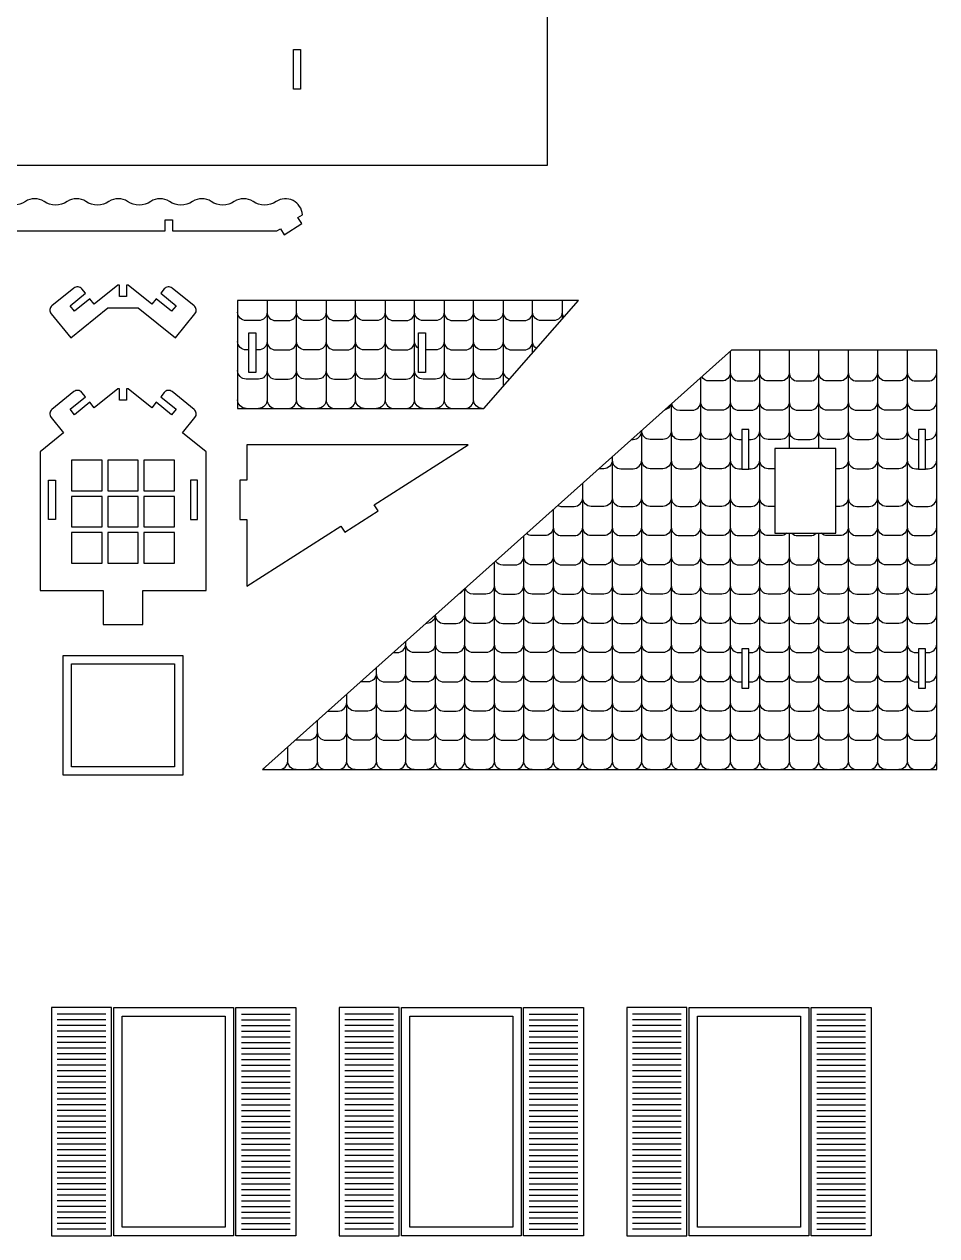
# Model space of a CAD drawing. Extents: x 9591 to 9820, y 1050 to 1177.
# Drawn here: x 9730.13 to 9762.41, y 1051.88 to 1094.77 of the extents above; entities that cross this region are included whole.
import ezdxf

# ---------------------------------------------------------------- set-up
doc = ezdxf.new("R2010")
doc.units = 0
doc.header["$MEASUREMENT"] = 0
doc.layers.add('LAYER_1', color=18, linetype='CONTINUOUS')

msp = doc.modelspace()

# ---------------------------------------------------------------- linework, layer by layer
at = {"layer": 'LAYER_1'}
for points in [[(9748.628, 1089.77), (9719.231, 1089.77), (9719.231, 1097.025), (9748.628, 1097.025)], [(9739.654, 1093.87), (9739.904, 1093.87), (9739.904, 1092.47), (9739.654, 1092.47)], [(9746.394, 1081.171), (9749.739, 1084.99), (9737.682, 1084.99), (9737.682, 1081.171)], [(9738.082, 1083.843), (9738.332, 1083.843), (9738.332, 1082.443), (9738.082, 1082.443)], [(9744.082, 1083.843), (9744.332, 1083.843), (9744.332, 1082.443), (9744.082, 1082.443)], [(9762.414, 1068.384), (9762.414, 1083.233), (9755.159, 1083.233), (9738.563, 1068.384)], [(9755.764, 1079.023), (9755.764, 1080.423), (9755.514, 1080.423), (9755.514, 1079.023)], [(9762.014, 1079.023), (9762.014, 1080.423), (9761.764, 1080.423), (9761.764, 1079.023)], [(9737.758, 1077.233), (9738.008, 1077.233), (9738.008, 1074.88), (9741.335, 1077.002), (9741.469, 1076.791), (9742.65, 1077.544), (9742.515, 1077.754), (9745.842, 1079.876), (9738.008, 1079.876), (9738.008, 1078.633), (9737.758, 1078.633)], [(9758.848, 1079.746), (9756.681, 1079.746), (9756.681, 1076.751), (9758.848, 1076.751)], [(9731.809, 1078.253), (9732.889, 1078.253), (9732.889, 1079.333), (9731.809, 1079.333)], [(9733.089, 1078.253), (9734.169, 1078.253), (9734.169, 1079.333), (9733.089, 1079.333)], [(9734.369, 1078.253), (9735.449, 1078.253), (9735.449, 1079.333), (9734.369, 1079.333)], [(9730.992, 1078.633), (9731.242, 1078.633), (9731.242, 1077.233), (9730.992, 1077.233)], [(9736.267, 1078.633), (9736.017, 1078.633), (9736.017, 1077.233), (9736.267, 1077.233)], [(9731.809, 1076.973), (9732.889, 1076.973), (9732.889, 1078.053), (9731.809, 1078.053)], [(9733.089, 1076.973), (9734.169, 1076.973), (9734.169, 1078.053), (9733.089, 1078.053)], [(9734.369, 1076.973), (9735.449, 1076.973), (9735.449, 1078.053), (9734.369, 1078.053)], [(9731.809, 1075.693), (9732.889, 1075.693), (9732.889, 1076.773), (9731.809, 1076.773)], [(9733.089, 1075.693), (9734.169, 1075.693), (9734.169, 1076.773), (9733.089, 1076.773)], [(9734.369, 1075.693), (9735.449, 1075.693), (9735.449, 1076.773), (9734.369, 1076.773)], [(9731.509, 1072.422), (9735.749, 1072.422), (9735.749, 1068.182), (9731.509, 1068.182)], [(9755.764, 1072.66), (9755.514, 1072.66), (9755.514, 1071.26), (9755.764, 1071.26)], [(9762.014, 1072.66), (9761.764, 1072.66), (9761.764, 1071.26), (9762.014, 1071.26)], [(9731.809, 1072.122), (9735.449, 1072.122), (9735.449, 1068.482), (9731.809, 1068.482)], [(9733.222, 1059.959), (9731.102, 1059.959), (9731.102, 1051.879), (9733.222, 1051.879)], [(9737.542, 1059.959), (9737.542, 1051.879), (9733.302, 1051.879), (9733.302, 1059.959)], [(9737.622, 1059.959), (9739.742, 1059.959), (9739.742, 1051.879), (9737.622, 1051.879)], [(9743.397, 1059.959), (9741.277, 1059.959), (9741.277, 1051.879), (9743.397, 1051.879)], [(9747.717, 1059.959), (9747.717, 1051.879), (9743.477, 1051.879), (9743.477, 1059.959)], [(9747.797, 1059.959), (9749.917, 1059.959), (9749.917, 1051.879), (9747.797, 1051.879)], [(9753.572, 1059.959), (9751.452, 1059.959), (9751.452, 1051.879), (9753.572, 1051.879)], [(9757.892, 1059.959), (9757.892, 1051.879), (9753.652, 1051.879), (9753.652, 1059.959)], [(9757.972, 1059.959), (9760.092, 1059.959), (9760.092, 1051.879), (9757.972, 1051.879)], [(9733.602, 1059.659), (9737.242, 1059.659), (9737.242, 1052.179), (9733.602, 1052.179)], [(9743.777, 1059.659), (9747.417, 1059.659), (9747.417, 1052.179), (9743.777, 1052.179)], [(9753.952, 1059.659), (9757.592, 1059.659), (9757.592, 1052.179), (9753.952, 1052.179)]]:
    msp.add_lwpolyline(points, close=True, dxfattribs=at)
for points in [[(9729.374, 1087.449), (9735.124, 1087.449), (9735.124, 1087.849), (9735.374, 1087.849), (9735.374, 1087.449), (9739.072, 1087.449), (9739.199, 1087.53), (9739.333, 1087.319), (9739.953, 1087.714), (9739.818, 1087.925), (9739.973, 1088.024, 0.579603), (9739.043, 1088.492, -0.300981), (9738.227, 1088.492, 0.300981), (9737.565, 1088.492, -0.300981), (9736.749, 1088.492, 0.300981), (9736.086, 1088.492, -0.300981), (9735.27, 1088.492, 0.300981), (9734.608, 1088.492, -0.300981), (9733.792, 1088.492, 0.300981), (9733.13, 1088.492, -0.300981), (9732.314, 1088.492, 0.300981), (9731.651, 1088.492, -0.300981), (9730.835, 1088.492, 0.300981), (9730.173, 1088.492, -0.300981), (9729.357, 1088.492, 0.236244)], [(9738.726, 1084.99), (9738.726, 1081.471, -0.414214), (9738.426, 1081.171)], [(9739.47, 1081.171, 0.414214), (9739.77, 1081.471), (9739.77, 1084.99)], [(9740.813, 1084.99), (9740.813, 1081.471, 0.414214), (9741.113, 1081.171)], [(9741.557, 1081.171, 0.414214), (9741.857, 1081.471), (9741.857, 1084.99)], [(9742.9, 1084.99), (9742.9, 1081.471, 0.414214), (9743.2, 1081.171)], [(9743.644, 1081.171, 0.414214), (9743.944, 1081.471), (9743.944, 1084.99)], [(9744.988, 1084.99), (9744.988, 1081.471, -0.414214), (9744.688, 1081.171)], [(9746.331, 1081.171, -0.414214), (9746.031, 1081.471), (9746.031, 1084.99)], [(9738.726, 1084.576, -0.414214), (9738.426, 1084.276), (9737.982, 1084.276, -0.414214), (9737.682, 1084.576)], [(9738.726, 1084.576, 0.414214), (9739.026, 1084.276), (9739.47, 1084.276, 0.414214), (9739.77, 1084.576)], [(9740.813, 1084.576, -0.414214), (9740.513, 1084.276), (9740.07, 1084.276, -0.414214), (9739.77, 1084.576)], [(9740.813, 1084.576, 0.414214), (9741.113, 1084.276), (9741.557, 1084.276, 0.414214), (9741.857, 1084.576)], [(9742.9, 1084.576, -0.414214), (9742.6, 1084.276), (9742.157, 1084.276, -0.414214), (9741.857, 1084.576)], [(9742.9, 1084.576, 0.414214), (9743.2, 1084.276), (9743.644, 1084.276, 0.414214), (9743.944, 1084.576)], [(9744.988, 1084.576, -0.414214), (9744.688, 1084.276), (9744.244, 1084.276, -0.414214), (9743.944, 1084.576)], [(9744.988, 1084.576, 0.414214), (9745.288, 1084.276), (9745.731, 1084.276, 0.414214), (9746.031, 1084.576)], [(9747.075, 1084.576, -0.414214), (9746.775, 1084.276), (9746.331, 1084.276, -0.414214), (9746.031, 1084.576)], [(9747.075, 1084.576, 0.414214), (9747.375, 1084.276), (9747.819, 1084.276, 0.414214), (9748.119, 1084.576)], [(9749.162, 1084.576, -0.414214), (9748.862, 1084.276), (9748.419, 1084.276, -0.414214), (9748.119, 1084.576)], [(9749.162, 1084.576, 0.159509), (9749.22, 1084.398)], [(9738.082, 1083.241), (9737.982, 1083.241, -0.414214), (9737.682, 1083.541)], [(9738.726, 1083.541, -0.414214), (9738.426, 1083.241), (9738.332, 1083.241)], [(9738.726, 1083.541, 0.414214), (9739.026, 1083.241), (9739.47, 1083.241, 0.414214), (9739.77, 1083.541)], [(9740.813, 1083.541, -0.414214), (9740.513, 1083.241), (9740.07, 1083.241, -0.414214), (9739.77, 1083.541)], [(9740.813, 1083.541, 0.414214), (9741.113, 1083.241), (9741.557, 1083.241, 0.414214), (9741.857, 1083.541)], [(9742.9, 1083.541, -0.414214), (9742.6, 1083.241), (9742.157, 1083.241, -0.414214), (9741.857, 1083.541)], [(9742.9, 1083.541, 0.414214), (9743.2, 1083.241), (9743.644, 1083.241, 0.414214), (9743.944, 1083.541)], [(9744.082, 1083.288, -0.255564), (9743.944, 1083.541)], [(9744.988, 1083.541, -0.414214), (9744.688, 1083.241), (9744.332, 1083.241)], [(9744.988, 1083.541, 0.414214), (9745.288, 1083.241), (9745.731, 1083.241, 0.414214), (9746.031, 1083.541)], [(9747.075, 1083.541, -0.414214), (9746.775, 1083.241), (9746.331, 1083.241, -0.414214), (9746.031, 1083.541)], [(9747.075, 1083.541, 0.414214), (9747.375, 1083.241), (9747.819, 1083.241, 0.414214), (9748.119, 1083.541)], [(9748.251, 1083.292, -0.249891), (9748.119, 1083.541)], [(9755.109, 1083.189), (9755.109, 1068.684, -0.414214), (9754.809, 1068.384)], [(9755.852, 1068.384, 0.414214), (9756.152, 1068.684), (9756.152, 1083.233)], [(9759.283, 1083.233), (9759.283, 1068.684, -0.414214), (9758.983, 1068.384)], [(9760.027, 1068.384, 0.414214), (9760.327, 1068.684), (9760.327, 1083.233)], [(9761.371, 1083.233), (9761.371, 1068.684, -0.414214), (9761.071, 1068.384)], [(9738.726, 1082.506, -0.414214), (9738.426, 1082.206), (9737.982, 1082.206, -0.414214), (9737.682, 1082.506)], [(9738.726, 1082.506, 0.414214), (9739.026, 1082.206), (9739.47, 1082.206, 0.414214), (9739.77, 1082.506)], [(9740.813, 1082.506, -0.414214), (9740.513, 1082.206), (9740.07, 1082.206, -0.414214), (9739.77, 1082.506)], [(9740.813, 1082.506, 0.414214), (9741.113, 1082.206), (9741.557, 1082.206, 0.414214), (9741.857, 1082.506)], [(9742.9, 1082.506, -0.414214), (9742.6, 1082.206), (9742.157, 1082.206, -0.414214), (9741.857, 1082.506)], [(9742.9, 1082.506, 0.414214), (9743.2, 1082.206), (9743.644, 1082.206, 0.414214), (9743.944, 1082.506)], [(9744.988, 1082.506, -0.414214), (9744.688, 1082.206), (9744.244, 1082.206, -0.414214), (9743.944, 1082.506)], [(9744.988, 1082.506, 0.414214), (9745.288, 1082.206), (9745.731, 1082.206, 0.414214), (9746.031, 1082.506)], [(9747.075, 1082.506, -0.414214), (9746.775, 1082.206), (9746.331, 1082.206, -0.414214), (9746.031, 1082.506)], [(9747.075, 1082.506, 0.349089), (9747.307, 1082.213)], [(9754.365, 1068.384, -0.414214), (9754.065, 1068.684), (9754.065, 1082.255)], [(9755.109, 1082.439, -0.414214), (9754.809, 1082.139), (9754.365, 1082.139, -0.26914), (9754.105, 1082.29)], [(9755.109, 1082.439, 0.414214), (9755.409, 1082.139), (9755.852, 1082.139, 0.414214), (9756.152, 1082.439)], [(9757.196, 1082.439, -0.414214), (9756.896, 1082.139), (9756.452, 1082.139, -0.414214), (9756.152, 1082.439)], [(9757.196, 1082.439, 0.414214), (9757.496, 1082.139), (9757.94, 1082.139, 0.414214), (9758.24, 1082.439)], [(9759.283, 1082.439, -0.414214), (9758.983, 1082.139), (9758.54, 1082.139, -0.414214), (9758.24, 1082.439)], [(9759.283, 1082.439, 0.414214), (9759.583, 1082.139), (9760.027, 1082.139, 0.414214), (9760.327, 1082.439)], [(9761.371, 1082.439, -0.414214), (9761.071, 1082.139), (9760.627, 1082.139, -0.414214), (9760.327, 1082.439)], [(9761.371, 1082.439, 0.414214), (9761.671, 1082.139), (9762.114, 1082.139, 0.414214), (9762.414, 1082.439)], [(9737.982, 1081.171, -0.414214), (9737.682, 1081.471)], [(9738.726, 1081.471, 0.414214), (9739.026, 1081.171)], [(9740.07, 1081.171, -0.414214), (9739.77, 1081.471)], [(9740.813, 1081.471, -0.414214), (9740.513, 1081.171)], [(9742.157, 1081.171, -0.414214), (9741.857, 1081.471)], [(9742.9, 1081.471, -0.414214), (9742.6, 1081.171)], [(9744.244, 1081.171, -0.414214), (9743.944, 1081.471)], [(9744.988, 1081.471, 0.414214), (9745.288, 1081.171)], [(9745.731, 1081.171, 0.414214), (9746.031, 1081.471)], [(9753.005, 1081.306, -0.260244), (9752.787, 1081.111)], [(9753.021, 1081.321), (9753.021, 1068.684, 0.414214), (9753.321, 1068.384)], [(9753.031, 1081.33, 0.342363), (9753.321, 1081.104), (9753.765, 1081.104, 0.414214), (9754.065, 1081.404)], [(9755.109, 1081.404, -0.414214), (9754.809, 1081.104), (9754.365, 1081.104, -0.414214), (9754.065, 1081.404)], [(9755.109, 1081.404, 0.414214), (9755.409, 1081.104), (9755.852, 1081.104, 0.414214), (9756.152, 1081.404)], [(9757.196, 1081.404, -0.414214), (9756.896, 1081.104), (9756.452, 1081.104, -0.414214), (9756.152, 1081.404)], [(9757.196, 1081.404, 0.414214), (9757.496, 1081.104), (9757.94, 1081.104, 0.414214), (9758.24, 1081.404)], [(9759.283, 1081.404, -0.414214), (9758.983, 1081.104), (9758.54, 1081.104, -0.414214), (9758.24, 1081.404)], [(9759.283, 1081.404, 0.414214), (9759.583, 1081.104), (9760.027, 1081.104, 0.414214), (9760.327, 1081.404)], [(9761.371, 1081.404, -0.414214), (9761.071, 1081.104), (9760.627, 1081.104, -0.414214), (9760.327, 1081.404)], [(9761.371, 1081.404, 0.414214), (9761.671, 1081.104), (9762.114, 1081.104, 0.414214), (9762.414, 1081.404)], [(9751.678, 1068.384, 0.414214), (9751.978, 1068.684), (9751.978, 1080.387)], [(9751.622, 1080.069), (9751.678, 1080.069, 0.414214), (9751.978, 1080.369)], [(9753.021, 1080.369, -0.414214), (9752.721, 1080.069), (9752.278, 1080.069, -0.414214), (9751.978, 1080.369)], [(9753.021, 1080.369, 0.414214), (9753.321, 1080.069), (9753.765, 1080.069, 0.414214), (9754.065, 1080.369)], [(9755.109, 1080.369, -0.414214), (9754.809, 1080.069), (9754.365, 1080.069, -0.414214), (9754.065, 1080.369)], [(9755.109, 1080.369, 0.414214), (9755.409, 1080.069), (9755.514, 1080.069)], [(9755.764, 1080.069), (9755.852, 1080.069, 0.414214), (9756.152, 1080.369)], [(9757.196, 1080.369, -0.414214), (9756.896, 1080.069), (9756.452, 1080.069, -0.414214), (9756.152, 1080.369)], [(9757.196, 1080.369, 0.414214), (9757.496, 1080.069), (9757.94, 1080.069, 0.414214), (9758.24, 1080.369)], [(9759.283, 1080.369, -0.414214), (9758.983, 1080.069), (9758.54, 1080.069, -0.414214), (9758.24, 1080.369)], [(9759.283, 1080.369, 0.414214), (9759.583, 1080.069), (9760.027, 1080.069, 0.414214), (9760.327, 1080.369)], [(9761.371, 1080.369, -0.414214), (9761.071, 1080.069), (9760.627, 1080.069, -0.414214), (9760.327, 1080.369)], [(9761.371, 1080.369, 0.414214), (9761.671, 1080.069), (9761.764, 1080.069)], [(9762.014, 1080.069), (9762.114, 1080.069, 0.414214), (9762.414, 1080.369)], [(9750.934, 1079.334, -0.414214), (9750.634, 1079.034), (9750.466, 1079.034)], [(9750.934, 1079.453), (9750.934, 1068.684, -0.414214), (9750.634, 1068.384)], [(9750.934, 1079.334, 0.414214), (9751.234, 1079.034), (9751.678, 1079.034, 0.414214), (9751.978, 1079.334)], [(9753.021, 1079.334, -0.414214), (9752.721, 1079.034), (9752.278, 1079.034, -0.414214), (9751.978, 1079.334)], [(9753.021, 1079.334, 0.414214), (9753.321, 1079.034), (9753.765, 1079.034, 0.414214), (9754.065, 1079.334)], [(9755.109, 1079.334, -0.414214), (9754.809, 1079.034), (9754.365, 1079.034, -0.414214), (9754.065, 1079.334)], [(9755.109, 1079.334, 0.414214), (9755.409, 1079.034), (9755.514, 1079.034)], [(9755.764, 1079.034), (9755.852, 1079.034, 0.414214), (9756.152, 1079.334)], [(9756.681, 1079.034), (9756.452, 1079.034, -0.414214), (9756.152, 1079.334)], [(9759.283, 1079.334, -0.414214), (9758.983, 1079.034), (9758.848, 1079.034)], [(9759.283, 1079.334, 0.414214), (9759.583, 1079.034), (9760.027, 1079.034, 0.414214), (9760.327, 1079.334)], [(9761.371, 1079.334, -0.414214), (9761.071, 1079.034), (9760.627, 1079.034, -0.414214), (9760.327, 1079.334)], [(9761.371, 1079.334, 0.414214), (9761.671, 1079.034), (9761.764, 1079.034)], [(9762.014, 1079.034), (9762.114, 1079.034, 0.414214), (9762.414, 1079.334)], [(9750.191, 1068.384, -0.414214), (9749.891, 1068.684), (9749.891, 1078.52)], [(9749.01, 1077.732, 0.118653), (9749.147, 1077.699), (9749.591, 1077.699, 0.414214), (9749.891, 1077.999)], [(9750.934, 1077.999, -0.414214), (9750.634, 1077.699), (9750.191, 1077.699, -0.414214), (9749.891, 1077.999)], [(9750.934, 1077.999, 0.414214), (9751.234, 1077.699), (9751.678, 1077.699, 0.414214), (9751.978, 1077.999)], [(9753.021, 1077.999, -0.414214), (9752.721, 1077.699), (9752.278, 1077.699, -0.414214), (9751.978, 1077.999)], [(9753.021, 1077.999, 0.414214), (9753.321, 1077.699), (9753.765, 1077.699, 0.414214), (9754.065, 1077.999)], [(9755.109, 1077.999, -0.414214), (9754.809, 1077.699), (9754.365, 1077.699, -0.414214), (9754.065, 1077.999)], [(9755.109, 1077.999, 0.414214), (9755.409, 1077.699), (9755.852, 1077.699, 0.414214), (9756.152, 1077.999)], [(9756.681, 1077.699), (9756.452, 1077.699, -0.414214), (9756.152, 1077.999)], [(9759.283, 1077.999, -0.414214), (9758.983, 1077.699), (9758.848, 1077.699)], [(9759.283, 1077.999, 0.414214), (9759.583, 1077.699), (9760.027, 1077.699, 0.414214), (9760.327, 1077.999)], [(9761.371, 1077.999, -0.414214), (9761.071, 1077.699), (9760.627, 1077.699, -0.414214), (9760.327, 1077.999)], [(9761.371, 1077.999, 0.414214), (9761.671, 1077.699), (9762.114, 1077.699, 0.414214), (9762.414, 1077.999)], [(9748.847, 1077.586), (9748.847, 1068.684, -0.414214), (9748.547, 1068.384)], [(9748.847, 1076.964, -0.414214), (9748.547, 1076.664), (9748.103, 1076.664, -0.185005), (9747.903, 1076.741)], [(9748.847, 1076.964, 0.414214), (9749.147, 1076.664), (9749.591, 1076.664, 0.414214), (9749.891, 1076.964)], [(9750.934, 1076.964, -0.414214), (9750.634, 1076.664), (9750.191, 1076.664, -0.414214), (9749.891, 1076.964)], [(9750.934, 1076.964, 0.414214), (9751.234, 1076.664), (9751.678, 1076.664, 0.414214), (9751.978, 1076.964)], [(9753.021, 1076.964, -0.414214), (9752.721, 1076.664), (9752.278, 1076.664, -0.414214), (9751.978, 1076.964)], [(9753.021, 1076.964, 0.414214), (9753.321, 1076.664), (9753.765, 1076.664, 0.414214), (9754.065, 1076.964)], [(9755.109, 1076.964, -0.414214), (9754.809, 1076.664), (9754.365, 1076.664, -0.414214), (9754.065, 1076.964)], [(9755.109, 1076.964, 0.414214), (9755.409, 1076.664), (9755.852, 1076.664, 0.414214), (9756.152, 1076.964)], [(9757.107, 1076.751, -0.197346), (9756.896, 1076.664), (9756.452, 1076.664, -0.414214), (9756.152, 1076.964)], [(9759.283, 1076.964, -0.414214), (9758.983, 1076.664), (9758.54, 1076.664, -0.197346), (9758.329, 1076.751)], [(9759.283, 1076.964, 0.414214), (9759.583, 1076.664), (9760.027, 1076.664, 0.414214), (9760.327, 1076.964)], [(9761.371, 1076.964, -0.414214), (9761.071, 1076.664), (9760.627, 1076.664, -0.414214), (9760.327, 1076.964)], [(9761.371, 1076.964, 0.414214), (9761.671, 1076.664), (9762.114, 1076.664, 0.414214), (9762.414, 1076.964)], [(9747.503, 1068.384, 0.414214), (9747.803, 1068.684), (9747.803, 1076.652)], [(9757.196, 1076.751), (9757.196, 1068.684, 0.414214), (9757.496, 1068.384)], [(9757.285, 1076.751, 0.197346), (9757.496, 1076.664), (9757.94, 1076.664, 0.197346), (9758.151, 1076.751)], [(9758.54, 1068.384, -0.414214), (9758.24, 1068.684), (9758.24, 1076.751)], [(9746.76, 1075.718), (9746.76, 1068.684, 0.414214), (9747.06, 1068.384)], [(9746.81, 1075.763, 0.251013), (9747.06, 1075.629), (9747.503, 1075.629, 0.414214), (9747.803, 1075.929)], [(9748.847, 1075.929, -0.414214), (9748.547, 1075.629), (9748.103, 1075.629, -0.414214), (9747.803, 1075.929)], [(9748.847, 1075.929, 0.414214), (9749.147, 1075.629), (9749.591, 1075.629, 0.414214), (9749.891, 1075.929)], [(9750.934, 1075.929, -0.414214), (9750.634, 1075.629), (9750.191, 1075.629, -0.414214), (9749.891, 1075.929)], [(9750.934, 1075.929, 0.414214), (9751.234, 1075.629), (9751.678, 1075.629, 0.414214), (9751.978, 1075.929)], [(9753.021, 1075.929, -0.414214), (9752.721, 1075.629), (9752.278, 1075.629, -0.414214), (9751.978, 1075.929)], [(9753.021, 1075.929, 0.414214), (9753.321, 1075.629), (9753.765, 1075.629, 0.414214), (9754.065, 1075.929)], [(9755.109, 1075.929, -0.414214), (9754.809, 1075.629), (9754.365, 1075.629, -0.414214), (9754.065, 1075.929)], [(9755.109, 1075.929, 0.414214), (9755.409, 1075.629), (9755.852, 1075.629, 0.414214), (9756.152, 1075.929)], [(9757.196, 1075.929, -0.414214), (9756.896, 1075.629), (9756.452, 1075.629, -0.414214), (9756.152, 1075.929)], [(9757.196, 1075.929, 0.414214), (9757.496, 1075.629), (9757.94, 1075.629, 0.414214), (9758.24, 1075.929)], [(9759.283, 1075.929, -0.414214), (9758.983, 1075.629), (9758.54, 1075.629, -0.414214), (9758.24, 1075.929)], [(9759.283, 1075.929, 0.414214), (9759.583, 1075.629), (9760.027, 1075.629, 0.414214), (9760.327, 1075.929)], [(9761.371, 1075.929, -0.414214), (9761.071, 1075.629), (9760.627, 1075.629, -0.414214), (9760.327, 1075.929)], [(9761.371, 1075.929, 0.414214), (9761.671, 1075.629), (9762.114, 1075.629, 0.414214), (9762.414, 1075.929)], [(9746.76, 1074.894, -0.414214), (9746.46, 1074.594), (9746.016, 1074.594, -0.321837), (9745.732, 1074.798)], [(9746.76, 1074.894, 0.414214), (9747.06, 1074.594), (9747.503, 1074.594, 0.414214), (9747.803, 1074.894)], [(9748.847, 1074.894, -0.414214), (9748.547, 1074.594), (9748.103, 1074.594, -0.414214), (9747.803, 1074.894)], [(9748.847, 1074.894, 0.414214), (9749.147, 1074.594), (9749.591, 1074.594, 0.414214), (9749.891, 1074.894)], [(9750.934, 1074.894, -0.414214), (9750.634, 1074.594), (9750.191, 1074.594, -0.414214), (9749.891, 1074.894)], [(9750.934, 1074.894, 0.414214), (9751.234, 1074.594), (9751.678, 1074.594, 0.414214), (9751.978, 1074.894)], [(9753.021, 1074.894, -0.414214), (9752.721, 1074.594), (9752.278, 1074.594, -0.414214), (9751.978, 1074.894)], [(9753.021, 1074.894, 0.414214), (9753.321, 1074.594), (9753.765, 1074.594, 0.414214), (9754.065, 1074.894)], [(9755.109, 1074.894, -0.414214), (9754.809, 1074.594), (9754.365, 1074.594, -0.414214), (9754.065, 1074.894)], [(9755.109, 1074.894, 0.414214), (9755.409, 1074.594), (9755.852, 1074.594, 0.414214), (9756.152, 1074.894)], [(9757.196, 1074.894, -0.414214), (9756.896, 1074.594), (9756.452, 1074.594, -0.414214), (9756.152, 1074.894)], [(9757.196, 1074.894, 0.414214), (9757.496, 1074.594), (9757.94, 1074.594, 0.414214), (9758.24, 1074.894)], [(9759.283, 1074.894, -0.414214), (9758.983, 1074.594), (9758.54, 1074.594, -0.414214), (9758.24, 1074.894)], [(9759.283, 1074.894, 0.414214), (9759.583, 1074.594), (9760.027, 1074.594, 0.414214), (9760.327, 1074.894)], [(9761.371, 1074.894, -0.414214), (9761.071, 1074.594), (9760.627, 1074.594, -0.414214), (9760.327, 1074.894)], [(9761.371, 1074.894, 0.414214), (9761.671, 1074.594), (9762.114, 1074.594, 0.414214), (9762.414, 1074.894)], [(9745.416, 1068.384, 0.414214), (9745.716, 1068.684), (9745.716, 1074.784)], [(9745.528, 1074.616, 0.175897), (9745.68, 1074.752)], [(9744.672, 1073.85, -0.405523), (9744.372, 1073.559), (9744.347, 1073.559)], [(9744.672, 1073.859), (9744.672, 1068.684, -0.414214), (9744.372, 1068.384)], [(9744.672, 1073.85, 0.405747), (9744.972, 1073.559), (9745.416, 1073.559, 0.414214), (9745.716, 1073.859)], [(9746.76, 1073.859, -0.414214), (9746.46, 1073.559), (9746.016, 1073.559, -0.414214), (9745.716, 1073.859)], [(9746.76, 1073.859, 0.414214), (9747.06, 1073.559), (9747.503, 1073.559, 0.414214), (9747.803, 1073.859)], [(9748.847, 1073.859, -0.414214), (9748.547, 1073.559), (9748.103, 1073.559, -0.414214), (9747.803, 1073.859)], [(9748.847, 1073.859, 0.414214), (9749.147, 1073.559), (9749.591, 1073.559, 0.414214), (9749.891, 1073.859)], [(9750.934, 1073.859, -0.414214), (9750.634, 1073.559), (9750.191, 1073.559, -0.414214), (9749.891, 1073.859)], [(9750.934, 1073.859, 0.414214), (9751.234, 1073.559), (9751.678, 1073.559, 0.414214), (9751.978, 1073.859)], [(9753.021, 1073.859, -0.414214), (9752.721, 1073.559), (9752.278, 1073.559, -0.414214), (9751.978, 1073.859)], [(9753.021, 1073.859, 0.414214), (9753.321, 1073.559), (9753.765, 1073.559, 0.414214), (9754.065, 1073.859)], [(9755.109, 1073.859, -0.414214), (9754.809, 1073.559), (9754.365, 1073.559, -0.414214), (9754.065, 1073.859)], [(9755.109, 1073.859, 0.414214), (9755.409, 1073.559), (9755.852, 1073.559, 0.414214), (9756.152, 1073.859)], [(9757.196, 1073.859, -0.414214), (9756.896, 1073.559), (9756.452, 1073.559, -0.414214), (9756.152, 1073.859)], [(9757.196, 1073.859, 0.414214), (9757.496, 1073.559), (9757.94, 1073.559, 0.414214), (9758.24, 1073.859)], [(9759.283, 1073.859, -0.414214), (9758.983, 1073.559), (9758.54, 1073.559, -0.414214), (9758.24, 1073.859)], [(9759.283, 1073.859, 0.414214), (9759.583, 1073.559), (9760.027, 1073.559, 0.414214), (9760.327, 1073.859)], [(9761.371, 1073.859, -0.414214), (9761.071, 1073.559), (9760.627, 1073.559, -0.414214), (9760.327, 1073.859)], [(9761.371, 1073.859, 0.414214), (9761.671, 1073.559), (9762.114, 1073.559, 0.414214), (9762.414, 1073.859)], [(9743.19, 1072.524), (9743.329, 1072.524, 0.414214), (9743.629, 1072.824)], [(9743.929, 1068.384, -0.414214), (9743.629, 1068.684), (9743.629, 1072.916)], [(9744.672, 1072.824, -0.414214), (9744.372, 1072.524), (9743.929, 1072.524, -0.414214), (9743.629, 1072.824)], [(9744.672, 1072.824, 0.414214), (9744.972, 1072.524), (9745.416, 1072.524, 0.414214), (9745.716, 1072.824)], [(9746.76, 1072.824, -0.414214), (9746.46, 1072.524), (9746.016, 1072.524, -0.414214), (9745.716, 1072.824)], [(9746.76, 1072.824, 0.414214), (9747.06, 1072.524), (9747.503, 1072.524, 0.414214), (9747.803, 1072.824)], [(9748.847, 1072.824, -0.414214), (9748.547, 1072.524), (9748.103, 1072.524, -0.414214), (9747.803, 1072.824)], [(9748.847, 1072.824, 0.414214), (9749.147, 1072.524), (9749.591, 1072.524, 0.414214), (9749.891, 1072.824)], [(9750.934, 1072.824, -0.414214), (9750.634, 1072.524), (9750.191, 1072.524, -0.414214), (9749.891, 1072.824)], [(9750.934, 1072.824, 0.414214), (9751.234, 1072.524), (9751.678, 1072.524, 0.414214), (9751.978, 1072.824)], [(9753.021, 1072.824, -0.414214), (9752.721, 1072.524), (9752.278, 1072.524, -0.414214), (9751.978, 1072.824)], [(9753.021, 1072.824, 0.414214), (9753.321, 1072.524), (9753.765, 1072.524, 0.414214), (9754.065, 1072.824)], [(9755.109, 1072.824, -0.414214), (9754.809, 1072.524), (9754.365, 1072.524, -0.414214), (9754.065, 1072.824)], [(9755.109, 1072.824, 0.414214), (9755.409, 1072.524), (9755.514, 1072.524)], [(9755.764, 1072.524), (9755.852, 1072.524, 0.414214), (9756.152, 1072.824)], [(9757.196, 1072.824, -0.414214), (9756.896, 1072.524), (9756.452, 1072.524, -0.414214), (9756.152, 1072.824)], [(9757.196, 1072.824, 0.414214), (9757.496, 1072.524), (9757.94, 1072.524, 0.414214), (9758.24, 1072.824)], [(9759.283, 1072.824, -0.414214), (9758.983, 1072.524), (9758.54, 1072.524, -0.414214), (9758.24, 1072.824)], [(9759.283, 1072.824, 0.414214), (9759.583, 1072.524), (9760.027, 1072.524, 0.414214), (9760.327, 1072.824)], [(9761.371, 1072.824, -0.414214), (9761.071, 1072.524), (9760.627, 1072.524, -0.414214), (9760.327, 1072.824)], [(9761.371, 1072.824, 0.414214), (9761.671, 1072.524), (9761.764, 1072.524)], [(9762.014, 1072.524), (9762.114, 1072.524, 0.414214), (9762.414, 1072.824)], [(9742.585, 1071.983), (9742.585, 1068.684, -0.414214), (9742.285, 1068.384)], [(9742.585, 1071.789, -0.414214), (9742.285, 1071.489), (9742.033, 1071.489)], [(9742.585, 1071.789, 0.414214), (9742.885, 1071.489), (9743.329, 1071.489, 0.414214), (9743.629, 1071.789)], [(9744.672, 1071.789, -0.414214), (9744.372, 1071.489), (9743.929, 1071.489, -0.414214), (9743.629, 1071.789)], [(9744.672, 1071.789, 0.414214), (9744.972, 1071.489), (9745.416, 1071.489, 0.414214), (9745.716, 1071.789)], [(9746.76, 1071.789, -0.414214), (9746.46, 1071.489), (9746.016, 1071.489, -0.414214), (9745.716, 1071.789)], [(9746.76, 1071.789, 0.414214), (9747.06, 1071.489), (9747.503, 1071.489, 0.414214), (9747.803, 1071.789)], [(9748.847, 1071.789, -0.414214), (9748.547, 1071.489), (9748.103, 1071.489, -0.414214), (9747.803, 1071.789)], [(9748.847, 1071.789, 0.414214), (9749.147, 1071.489), (9749.591, 1071.489, 0.414214), (9749.891, 1071.789)], [(9750.934, 1071.789, -0.414214), (9750.634, 1071.489), (9750.191, 1071.489, -0.414214), (9749.891, 1071.789)], [(9750.934, 1071.789, 0.414214), (9751.234, 1071.489), (9751.678, 1071.489, 0.414214), (9751.978, 1071.789)], [(9753.021, 1071.789, -0.414214), (9752.721, 1071.489), (9752.278, 1071.489, -0.414214), (9751.978, 1071.789)], [(9753.021, 1071.789, 0.414214), (9753.321, 1071.489), (9753.765, 1071.489, 0.414214), (9754.065, 1071.789)], [(9755.109, 1071.789, -0.414214), (9754.809, 1071.489), (9754.365, 1071.489, -0.414214), (9754.065, 1071.789)], [(9755.109, 1071.789, 0.414214), (9755.409, 1071.489), (9755.514, 1071.489)], [(9755.764, 1071.489), (9755.852, 1071.489, 0.414214), (9756.152, 1071.789)], [(9757.196, 1071.789, -0.414214), (9756.896, 1071.489), (9756.452, 1071.489, -0.414214), (9756.152, 1071.789)], [(9757.196, 1071.789, 0.414214), (9757.496, 1071.489), (9757.94, 1071.489, 0.414214), (9758.24, 1071.789)], [(9759.283, 1071.789, -0.414214), (9758.983, 1071.489), (9758.54, 1071.489, -0.414214), (9758.24, 1071.789)], [(9759.283, 1071.789, 0.414214), (9759.583, 1071.489), (9760.027, 1071.489, 0.414214), (9760.327, 1071.789)], [(9761.371, 1071.789, -0.414214), (9761.071, 1071.489), (9760.627, 1071.489, -0.414214), (9760.327, 1071.789)], [(9761.371, 1071.789, 0.414214), (9761.671, 1071.489), (9761.764, 1071.489)], [(9762.014, 1071.489), (9762.114, 1071.489, 0.414214), (9762.414, 1071.789)], [(9741.241, 1068.384, 0.414214), (9741.541, 1068.684), (9741.541, 1071.049)], [(9740.877, 1070.454), (9741.241, 1070.454, 0.414214), (9741.541, 1070.754)], [(9742.585, 1070.754, -0.414214), (9742.285, 1070.454), (9741.841, 1070.454, -0.414214), (9741.541, 1070.754)], [(9742.585, 1070.754, 0.414214), (9742.885, 1070.454), (9743.329, 1070.454, 0.414214), (9743.629, 1070.754)], [(9744.672, 1070.754, -0.414214), (9744.372, 1070.454), (9743.929, 1070.454, -0.414214), (9743.629, 1070.754)], [(9744.672, 1070.754, 0.414214), (9744.972, 1070.454), (9745.416, 1070.454, 0.414214), (9745.716, 1070.754)], [(9746.76, 1070.754, -0.414214), (9746.46, 1070.454), (9746.016, 1070.454, -0.414214), (9745.716, 1070.754)], [(9746.76, 1070.754, 0.414214), (9747.06, 1070.454), (9747.503, 1070.454, 0.414214), (9747.803, 1070.754)], [(9748.847, 1070.754, -0.414214), (9748.547, 1070.454), (9748.103, 1070.454, -0.414214), (9747.803, 1070.754)], [(9748.847, 1070.754, 0.414214), (9749.147, 1070.454), (9749.591, 1070.454, 0.414214), (9749.891, 1070.754)], [(9750.934, 1070.754, -0.414214), (9750.634, 1070.454), (9750.191, 1070.454, -0.414214), (9749.891, 1070.754)], [(9750.934, 1070.754, 0.414214), (9751.234, 1070.454), (9751.678, 1070.454, 0.414214), (9751.978, 1070.754)], [(9753.021, 1070.754, -0.414214), (9752.721, 1070.454), (9752.278, 1070.454, -0.414214), (9751.978, 1070.754)], [(9753.021, 1070.754, 0.414214), (9753.321, 1070.454), (9753.765, 1070.454, 0.414214), (9754.065, 1070.754)], [(9755.109, 1070.754, -0.414214), (9754.809, 1070.454), (9754.365, 1070.454, -0.414214), (9754.065, 1070.754)], [(9755.109, 1070.754, 0.414214), (9755.409, 1070.454), (9755.852, 1070.454, 0.414214), (9756.152, 1070.754)], [(9757.196, 1070.754, -0.414214), (9756.896, 1070.454), (9756.452, 1070.454, -0.414214), (9756.152, 1070.754)], [(9757.196, 1070.754, 0.414214), (9757.496, 1070.454), (9757.94, 1070.454, 0.414214), (9758.24, 1070.754)], [(9759.283, 1070.754, -0.414214), (9758.983, 1070.454), (9758.54, 1070.454, -0.414214), (9758.24, 1070.754)], [(9759.283, 1070.754, 0.414214), (9759.583, 1070.454), (9760.027, 1070.454, 0.414214), (9760.327, 1070.754)], [(9761.371, 1070.754, -0.414214), (9761.071, 1070.454), (9760.627, 1070.454, -0.414214), (9760.327, 1070.754)], [(9761.371, 1070.754, 0.414214), (9761.671, 1070.454), (9762.114, 1070.454, 0.414214), (9762.414, 1070.754)], [(9740.498, 1070.115), (9740.498, 1068.684, -0.414214), (9740.198, 1068.384)], [(9740.498, 1069.719, -0.414214), (9740.198, 1069.419), (9739.754, 1069.419, -0.026777), (9739.722, 1069.421)], [(9740.498, 1069.719, 0.414214), (9740.798, 1069.419), (9741.241, 1069.419, 0.414214), (9741.541, 1069.719)], [(9742.585, 1069.719, -0.414214), (9742.285, 1069.419), (9741.841, 1069.419, -0.414214), (9741.541, 1069.719)], [(9742.585, 1069.719, 0.414214), (9742.885, 1069.419), (9743.329, 1069.419, 0.414214), (9743.629, 1069.719)], [(9744.672, 1069.719, -0.414214), (9744.372, 1069.419), (9743.929, 1069.419, -0.414214), (9743.629, 1069.719)], [(9744.672, 1069.719, 0.414214), (9744.972, 1069.419), (9745.416, 1069.419, 0.414214), (9745.716, 1069.719)], [(9746.76, 1069.719, -0.414214), (9746.46, 1069.419), (9746.016, 1069.419, -0.414214), (9745.716, 1069.719)], [(9746.76, 1069.719, 0.414214), (9747.06, 1069.419), (9747.503, 1069.419, 0.414214), (9747.803, 1069.719)], [(9748.847, 1069.719, -0.414214), (9748.547, 1069.419), (9748.103, 1069.419, -0.414214), (9747.803, 1069.719)], [(9748.847, 1069.719, 0.414214), (9749.147, 1069.419), (9749.591, 1069.419, 0.414214), (9749.891, 1069.719)], [(9750.934, 1069.719, -0.414214), (9750.634, 1069.419), (9750.191, 1069.419, -0.414214), (9749.891, 1069.719)], [(9750.934, 1069.719, 0.414214), (9751.234, 1069.419), (9751.678, 1069.419, 0.414214), (9751.978, 1069.719)], [(9753.021, 1069.719, -0.414214), (9752.721, 1069.419), (9752.278, 1069.419, -0.414214), (9751.978, 1069.719)], [(9753.021, 1069.719, 0.414214), (9753.321, 1069.419), (9753.765, 1069.419, 0.414214), (9754.065, 1069.719)], [(9755.109, 1069.719, -0.414214), (9754.809, 1069.419), (9754.365, 1069.419, -0.414214), (9754.065, 1069.719)], [(9755.109, 1069.719, 0.414214), (9755.409, 1069.419), (9755.852, 1069.419, 0.414214), (9756.152, 1069.719)], [(9757.196, 1069.719, -0.414214), (9756.896, 1069.419), (9756.452, 1069.419, -0.414214), (9756.152, 1069.719)], [(9757.196, 1069.719, 0.414214), (9757.496, 1069.419), (9757.94, 1069.419, 0.414214), (9758.24, 1069.719)], [(9759.283, 1069.719, -0.414214), (9758.983, 1069.419), (9758.54, 1069.419, -0.414214), (9758.24, 1069.719)], [(9759.283, 1069.719, 0.414214), (9759.583, 1069.419), (9760.027, 1069.419, 0.414214), (9760.327, 1069.719)], [(9761.371, 1069.719, -0.414214), (9761.071, 1069.419), (9760.627, 1069.419, -0.414214), (9760.327, 1069.719)], [(9761.371, 1069.719, 0.414214), (9761.671, 1069.419), (9762.114, 1069.419, 0.414214), (9762.414, 1069.719)], [(9739.154, 1068.384, 0.414214), (9739.454, 1068.684), (9739.454, 1069.181)], [(9738.591, 1068.409, 0.102653), (9738.71, 1068.384)], [(9739.754, 1068.384, -0.414214), (9739.454, 1068.684)], [(9740.498, 1068.684, 0.414214), (9740.798, 1068.384)], [(9741.841, 1068.384, -0.414214), (9741.541, 1068.684)], [(9742.585, 1068.684, 0.414214), (9742.885, 1068.384)], [(9743.329, 1068.384, 0.414214), (9743.629, 1068.684)], [(9744.672, 1068.684, 0.414214), (9744.972, 1068.384)], [(9746.016, 1068.384, -0.414214), (9745.716, 1068.684)], [(9746.76, 1068.684, -0.414214), (9746.46, 1068.384)], [(9748.103, 1068.384, -0.414214), (9747.803, 1068.684)], [(9748.847, 1068.684, 0.414214), (9749.147, 1068.384)], [(9749.591, 1068.384, 0.414214), (9749.891, 1068.684)], [(9750.934, 1068.684, 0.414214), (9751.234, 1068.384)], [(9752.278, 1068.384, -0.414214), (9751.978, 1068.684)], [(9753.021, 1068.684, -0.414214), (9752.721, 1068.384)], [(9753.765, 1068.384, 0.414214), (9754.065, 1068.684)], [(9755.109, 1068.684, 0.414214), (9755.409, 1068.384)], [(9756.452, 1068.384, -0.414214), (9756.152, 1068.684)], [(9757.196, 1068.684, -0.414214), (9756.896, 1068.384)], [(9757.94, 1068.384, 0.414214), (9758.24, 1068.684)], [(9759.283, 1068.684, 0.414214), (9759.583, 1068.384)], [(9760.627, 1068.384, -0.414214), (9760.327, 1068.684)], [(9761.371, 1068.684, 0.414214), (9761.671, 1068.384)], [(9762.114, 1068.384, 0.414214), (9762.414, 1068.684)]]:
    msp.add_lwpolyline(points, format="xyb", dxfattribs=at)
for points in [[(9733.754, 1085.531), (9733.754, 1085.131), (9733.504, 1085.131), (9733.504, 1085.531), (9733.446, 1085.531), (9732.613, 1084.855), (9732.456, 1085.05), (9731.912, 1084.609), (9731.754, 1084.803), (9732.298, 1085.244), (9732.172, 1085.399, 0.414214), (9731.891, 1085.429), (9731.114, 1084.799, 0.414214), (9731.085, 1084.518), (9731.777, 1083.663), (9733.094, 1084.731), (9734.164, 1084.731), (9735.481, 1083.663), (9736.174, 1084.518, 0.414214), (9736.144, 1084.799), (9735.367, 1085.429, 0.414214), (9735.086, 1085.399), (9734.96, 1085.244), (9735.504, 1084.803), (9735.347, 1084.609), (9734.803, 1085.05), (9734.645, 1084.855), (9733.812, 1085.531)], [(9734.329, 1073.52), (9734.329, 1074.72), (9736.567, 1074.72), (9736.567, 1079.633), (9735.733, 1080.308), (9736.174, 1080.852, 0.414214), (9736.144, 1081.134), (9735.367, 1081.763, 0.414214), (9735.086, 1081.734), (9734.96, 1081.578), (9735.504, 1081.138), (9735.347, 1080.943), (9734.803, 1081.384), (9734.645, 1081.19), (9733.812, 1081.865), (9733.754, 1081.865), (9733.754, 1081.465), (9733.504, 1081.465), (9733.504, 1081.865), (9733.446, 1081.865), (9732.613, 1081.19), (9732.456, 1081.384), (9731.912, 1080.943), (9731.754, 1081.138), (9732.298, 1081.578), (9732.172, 1081.734, 0.414214), (9731.891, 1081.763), (9731.114, 1081.134, 0.414214), (9731.085, 1080.852), (9731.525, 1080.308), (9730.692, 1079.633), (9730.692, 1074.72), (9732.929, 1074.72), (9732.929, 1073.52)]]:
    msp.add_lwpolyline(points, format="xyb", close=True, dxfattribs=at)
for points in [[(9747.075, 1084.99), (9747.075, 1081.948)], [(9748.119, 1083.14), (9748.119, 1084.99)], [(9749.162, 1084.99), (9749.162, 1084.332)], [(9757.196, 1083.233), (9757.196, 1079.746)], [(9758.24, 1079.746), (9758.24, 1083.233)], [(9733.022, 1059.719), (9731.302, 1059.719)], [(9733.022, 1059.519), (9731.302, 1059.519)], [(9737.822, 1059.719), (9739.542, 1059.719)], [(9737.822, 1059.519), (9739.542, 1059.519)], [(9743.197, 1059.719), (9741.477, 1059.719)], [(9743.197, 1059.519), (9741.477, 1059.519)], [(9747.997, 1059.719), (9749.717, 1059.719)], [(9747.997, 1059.519), (9749.717, 1059.519)], [(9753.372, 1059.719), (9751.652, 1059.719)], [(9753.372, 1059.519), (9751.652, 1059.519)], [(9758.172, 1059.719), (9759.892, 1059.719)], [(9758.172, 1059.519), (9759.892, 1059.519)], [(9733.022, 1059.319), (9731.302, 1059.319)], [(9733.022, 1059.119), (9731.302, 1059.119)], [(9737.822, 1059.319), (9739.542, 1059.319)], [(9737.822, 1059.119), (9739.542, 1059.119)], [(9743.197, 1059.319), (9741.477, 1059.319)], [(9743.197, 1059.119), (9741.477, 1059.119)], [(9747.997, 1059.319), (9749.717, 1059.319)], [(9747.997, 1059.119), (9749.717, 1059.119)], [(9753.372, 1059.319), (9751.652, 1059.319)], [(9753.372, 1059.119), (9751.652, 1059.119)], [(9758.172, 1059.319), (9759.892, 1059.319)], [(9758.172, 1059.119), (9759.892, 1059.119)], [(9733.022, 1058.919), (9731.302, 1058.919)], [(9733.022, 1058.719), (9731.302, 1058.719)], [(9733.022, 1058.519), (9731.302, 1058.519)], [(9737.822, 1058.919), (9739.542, 1058.919)], [(9737.822, 1058.719), (9739.542, 1058.719)], [(9737.822, 1058.519), (9739.542, 1058.519)], [(9743.197, 1058.919), (9741.477, 1058.919)], [(9743.197, 1058.719), (9741.477, 1058.719)], [(9743.197, 1058.519), (9741.477, 1058.519)], [(9747.997, 1058.919), (9749.717, 1058.919)], [(9747.997, 1058.719), (9749.717, 1058.719)], [(9747.997, 1058.519), (9749.717, 1058.519)], [(9753.372, 1058.919), (9751.652, 1058.919)], [(9753.372, 1058.719), (9751.652, 1058.719)], [(9753.372, 1058.519), (9751.652, 1058.519)], [(9758.172, 1058.919), (9759.892, 1058.919)], [(9758.172, 1058.719), (9759.892, 1058.719)], [(9758.172, 1058.519), (9759.892, 1058.519)], [(9733.022, 1058.319), (9731.302, 1058.319)], [(9733.022, 1058.119), (9731.302, 1058.119)], [(9737.822, 1058.319), (9739.542, 1058.319)], [(9737.822, 1058.119), (9739.542, 1058.119)], [(9743.197, 1058.319), (9741.477, 1058.319)], [(9743.197, 1058.119), (9741.477, 1058.119)], [(9747.997, 1058.319), (9749.717, 1058.319)], [(9747.997, 1058.119), (9749.717, 1058.119)], [(9753.372, 1058.319), (9751.652, 1058.319)], [(9753.372, 1058.119), (9751.652, 1058.119)], [(9758.172, 1058.319), (9759.892, 1058.319)], [(9758.172, 1058.119), (9759.892, 1058.119)], [(9733.022, 1057.919), (9731.302, 1057.919)], [(9733.022, 1057.719), (9731.302, 1057.719)], [(9737.822, 1057.919), (9739.542, 1057.919)], [(9737.822, 1057.719), (9739.542, 1057.719)], [(9743.197, 1057.919), (9741.477, 1057.919)], [(9743.197, 1057.719), (9741.477, 1057.719)], [(9747.997, 1057.919), (9749.717, 1057.919)], [(9747.997, 1057.719), (9749.717, 1057.719)], [(9753.372, 1057.919), (9751.652, 1057.919)], [(9753.372, 1057.719), (9751.652, 1057.719)], [(9758.172, 1057.919), (9759.892, 1057.919)], [(9758.172, 1057.719), (9759.892, 1057.719)], [(9733.022, 1057.519), (9731.302, 1057.519)], [(9733.022, 1057.319), (9731.302, 1057.319)], [(9737.822, 1057.519), (9739.542, 1057.519)], [(9737.822, 1057.319), (9739.542, 1057.319)], [(9743.197, 1057.519), (9741.477, 1057.519)], [(9743.197, 1057.319), (9741.477, 1057.319)], [(9747.997, 1057.519), (9749.717, 1057.519)], [(9747.997, 1057.319), (9749.717, 1057.319)], [(9753.372, 1057.519), (9751.652, 1057.519)], [(9753.372, 1057.319), (9751.652, 1057.319)], [(9758.172, 1057.519), (9759.892, 1057.519)], [(9758.172, 1057.319), (9759.892, 1057.319)], [(9733.022, 1057.119), (9731.302, 1057.119)], [(9733.022, 1056.919), (9731.302, 1056.919)], [(9737.822, 1057.119), (9739.542, 1057.119)], [(9737.822, 1056.919), (9739.542, 1056.919)], [(9743.197, 1057.119), (9741.477, 1057.119)], [(9743.197, 1056.919), (9741.477, 1056.919)], [(9747.997, 1057.119), (9749.717, 1057.119)], [(9747.997, 1056.919), (9749.717, 1056.919)], [(9753.372, 1057.119), (9751.652, 1057.119)], [(9753.372, 1056.919), (9751.652, 1056.919)], [(9758.172, 1057.119), (9759.892, 1057.119)], [(9758.172, 1056.919), (9759.892, 1056.919)], [(9733.022, 1056.719), (9731.302, 1056.719)], [(9733.022, 1056.519), (9731.302, 1056.519)], [(9737.822, 1056.719), (9739.542, 1056.719)], [(9737.822, 1056.519), (9739.542, 1056.519)], [(9743.197, 1056.719), (9741.477, 1056.719)], [(9743.197, 1056.519), (9741.477, 1056.519)], [(9747.997, 1056.719), (9749.717, 1056.719)], [(9747.997, 1056.519), (9749.717, 1056.519)], [(9753.372, 1056.719), (9751.652, 1056.719)], [(9753.372, 1056.519), (9751.652, 1056.519)], [(9758.172, 1056.719), (9759.892, 1056.719)], [(9758.172, 1056.519), (9759.892, 1056.519)], [(9733.022, 1056.319), (9731.302, 1056.319)], [(9733.022, 1056.119), (9731.302, 1056.119)], [(9737.822, 1056.319), (9739.542, 1056.319)], [(9737.822, 1056.119), (9739.542, 1056.119)], [(9743.197, 1056.319), (9741.477, 1056.319)], [(9743.197, 1056.119), (9741.477, 1056.119)], [(9747.997, 1056.319), (9749.717, 1056.319)], [(9747.997, 1056.119), (9749.717, 1056.119)], [(9753.372, 1056.319), (9751.652, 1056.319)], [(9753.372, 1056.119), (9751.652, 1056.119)], [(9758.172, 1056.319), (9759.892, 1056.319)], [(9758.172, 1056.119), (9759.892, 1056.119)], [(9733.022, 1055.919), (9731.302, 1055.919)], [(9733.022, 1055.719), (9731.302, 1055.719)], [(9733.022, 1055.519), (9731.302, 1055.519)], [(9737.822, 1055.919), (9739.542, 1055.919)], [(9737.822, 1055.719), (9739.542, 1055.719)], [(9737.822, 1055.519), (9739.542, 1055.519)], [(9743.197, 1055.919), (9741.477, 1055.919)], [(9743.197, 1055.719), (9741.477, 1055.719)], [(9743.197, 1055.519), (9741.477, 1055.519)], [(9747.997, 1055.919), (9749.717, 1055.919)], [(9747.997, 1055.719), (9749.717, 1055.719)], [(9747.997, 1055.519), (9749.717, 1055.519)], [(9753.372, 1055.919), (9751.652, 1055.919)], [(9753.372, 1055.719), (9751.652, 1055.719)], [(9753.372, 1055.519), (9751.652, 1055.519)], [(9758.172, 1055.919), (9759.892, 1055.919)], [(9758.172, 1055.719), (9759.892, 1055.719)], [(9758.172, 1055.519), (9759.892, 1055.519)], [(9733.022, 1055.319), (9731.302, 1055.319)], [(9733.022, 1055.119), (9731.302, 1055.119)], [(9737.822, 1055.319), (9739.542, 1055.319)], [(9737.822, 1055.119), (9739.542, 1055.119)], [(9743.197, 1055.319), (9741.477, 1055.319)], [(9743.197, 1055.119), (9741.477, 1055.119)], [(9747.997, 1055.319), (9749.717, 1055.319)], [(9747.997, 1055.119), (9749.717, 1055.119)], [(9753.372, 1055.319), (9751.652, 1055.319)], [(9753.372, 1055.119), (9751.652, 1055.119)], [(9758.172, 1055.319), (9759.892, 1055.319)], [(9758.172, 1055.119), (9759.892, 1055.119)], [(9733.022, 1054.919), (9731.302, 1054.919)], [(9733.022, 1054.719), (9731.302, 1054.719)], [(9737.822, 1054.919), (9739.542, 1054.919)], [(9737.822, 1054.719), (9739.542, 1054.719)], [(9743.197, 1054.919), (9741.477, 1054.919)], [(9743.197, 1054.719), (9741.477, 1054.719)], [(9747.997, 1054.919), (9749.717, 1054.919)], [(9747.997, 1054.719), (9749.717, 1054.719)], [(9753.372, 1054.919), (9751.652, 1054.919)], [(9753.372, 1054.719), (9751.652, 1054.719)], [(9758.172, 1054.919), (9759.892, 1054.919)], [(9758.172, 1054.719), (9759.892, 1054.719)], [(9733.022, 1054.519), (9731.302, 1054.519)], [(9733.022, 1054.319), (9731.302, 1054.319)], [(9737.822, 1054.519), (9739.542, 1054.519)], [(9737.822, 1054.319), (9739.542, 1054.319)], [(9743.197, 1054.519), (9741.477, 1054.519)], [(9743.197, 1054.319), (9741.477, 1054.319)], [(9747.997, 1054.519), (9749.717, 1054.519)], [(9747.997, 1054.319), (9749.717, 1054.319)], [(9753.372, 1054.519), (9751.652, 1054.519)], [(9753.372, 1054.319), (9751.652, 1054.319)], [(9758.172, 1054.519), (9759.892, 1054.519)], [(9758.172, 1054.319), (9759.892, 1054.319)], [(9733.022, 1054.119), (9731.302, 1054.119)], [(9733.022, 1053.919), (9731.302, 1053.919)], [(9737.822, 1054.119), (9739.542, 1054.119)], [(9737.822, 1053.919), (9739.542, 1053.919)], [(9743.197, 1054.119), (9741.477, 1054.119)], [(9743.197, 1053.919), (9741.477, 1053.919)], [(9747.997, 1054.119), (9749.717, 1054.119)], [(9747.997, 1053.919), (9749.717, 1053.919)], [(9753.372, 1054.119), (9751.652, 1054.119)], [(9753.372, 1053.919), (9751.652, 1053.919)], [(9758.172, 1054.119), (9759.892, 1054.119)], [(9758.172, 1053.919), (9759.892, 1053.919)], [(9733.022, 1053.719), (9731.302, 1053.719)], [(9733.022, 1053.519), (9731.302, 1053.519)], [(9737.822, 1053.719), (9739.542, 1053.719)], [(9737.822, 1053.519), (9739.542, 1053.519)], [(9743.197, 1053.719), (9741.477, 1053.719)], [(9743.197, 1053.519), (9741.477, 1053.519)], [(9747.997, 1053.719), (9749.717, 1053.719)], [(9747.997, 1053.519), (9749.717, 1053.519)], [(9753.372, 1053.719), (9751.652, 1053.719)], [(9753.372, 1053.519), (9751.652, 1053.519)], [(9758.172, 1053.719), (9759.892, 1053.719)], [(9758.172, 1053.519), (9759.892, 1053.519)], [(9733.022, 1053.319), (9731.302, 1053.319)], [(9733.022, 1053.119), (9731.302, 1053.119)], [(9737.822, 1053.319), (9739.542, 1053.319)], [(9737.822, 1053.119), (9739.542, 1053.119)], [(9743.197, 1053.319), (9741.477, 1053.319)], [(9743.197, 1053.119), (9741.477, 1053.119)], [(9747.997, 1053.319), (9749.717, 1053.319)], [(9747.997, 1053.119), (9749.717, 1053.119)], [(9753.372, 1053.319), (9751.652, 1053.319)], [(9753.372, 1053.119), (9751.652, 1053.119)], [(9758.172, 1053.319), (9759.892, 1053.319)], [(9758.172, 1053.119), (9759.892, 1053.119)], [(9733.022, 1052.919), (9731.302, 1052.919)], [(9733.022, 1052.719), (9731.302, 1052.719)], [(9733.022, 1052.519), (9731.302, 1052.519)], [(9737.822, 1052.919), (9739.542, 1052.919)], [(9737.822, 1052.719), (9739.542, 1052.719)], [(9737.822, 1052.519), (9739.542, 1052.519)], [(9743.197, 1052.919), (9741.477, 1052.919)], [(9743.197, 1052.719), (9741.477, 1052.719)], [(9743.197, 1052.519), (9741.477, 1052.519)], [(9747.997, 1052.919), (9749.717, 1052.919)], [(9747.997, 1052.719), (9749.717, 1052.719)], [(9747.997, 1052.519), (9749.717, 1052.519)], [(9753.372, 1052.919), (9751.652, 1052.919)], [(9753.372, 1052.719), (9751.652, 1052.719)], [(9753.372, 1052.519), (9751.652, 1052.519)], [(9758.172, 1052.919), (9759.892, 1052.919)], [(9758.172, 1052.719), (9759.892, 1052.719)], [(9758.172, 1052.519), (9759.892, 1052.519)], [(9733.022, 1052.319), (9731.302, 1052.319)], [(9733.022, 1052.119), (9731.302, 1052.119)], [(9737.822, 1052.319), (9739.542, 1052.319)], [(9737.822, 1052.119), (9739.542, 1052.119)], [(9743.197, 1052.319), (9741.477, 1052.319)], [(9743.197, 1052.119), (9741.477, 1052.119)], [(9747.997, 1052.319), (9749.717, 1052.319)], [(9747.997, 1052.119), (9749.717, 1052.119)], [(9753.372, 1052.319), (9751.652, 1052.319)], [(9753.372, 1052.119), (9751.652, 1052.119)], [(9758.172, 1052.319), (9759.892, 1052.319)], [(9758.172, 1052.119), (9759.892, 1052.119)]]:
    msp.add_lwpolyline(points, dxfattribs=at)

doc.saveas('drawing.dxf')
